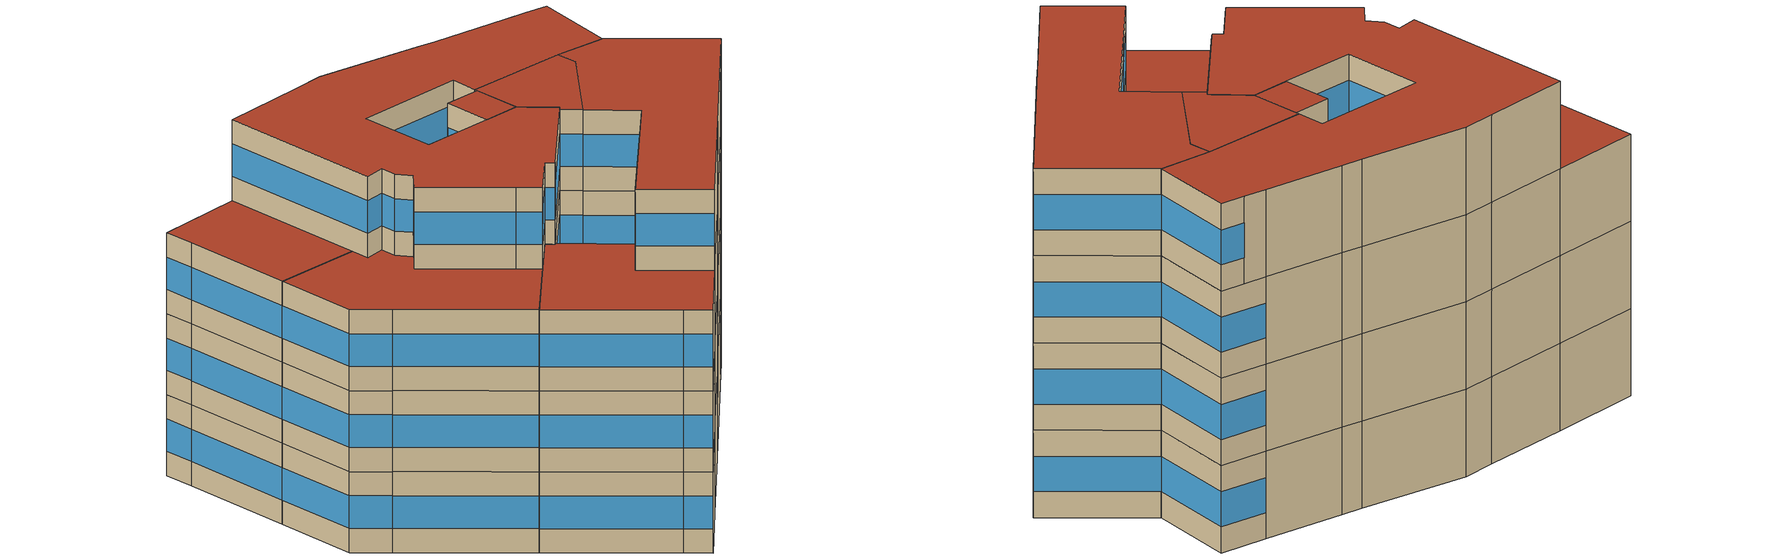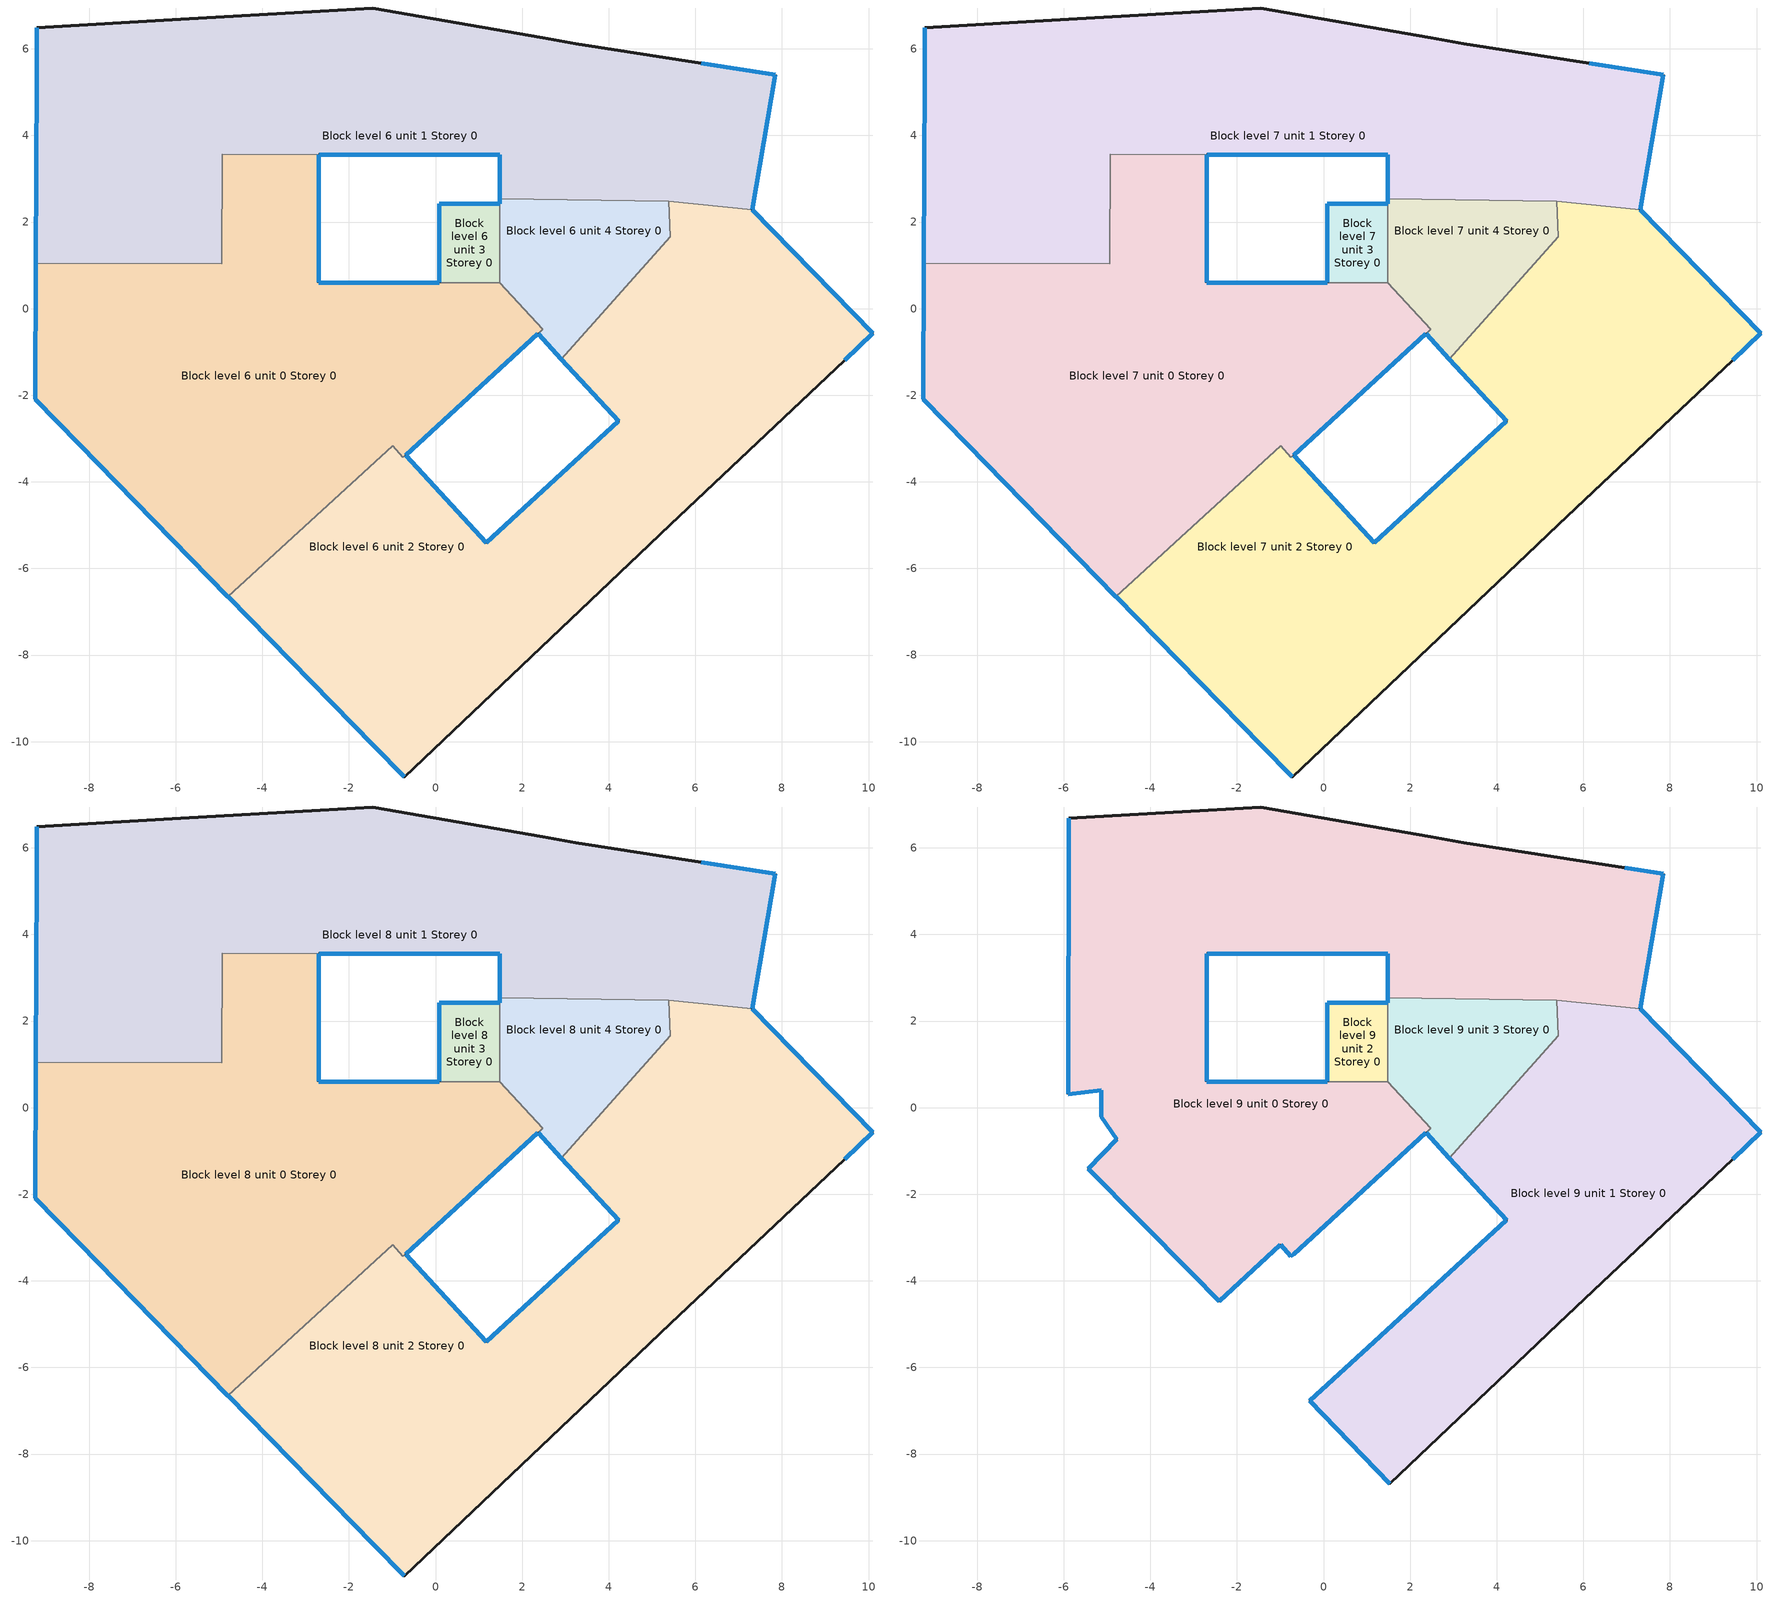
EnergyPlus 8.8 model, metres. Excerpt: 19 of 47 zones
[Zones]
Block level 6 unit 0 Storey 0
 floor outside (Project Floor): 1.49,0.6 2.48,-0.48 2.37,-0.58 -0.69,-3.39 -0.75,-3.44 -0.99,-3.17 -4.79,-6.66 -8.23,-3.13 -9.24,-2.1 -9.23,1.05 -4.93,1.03 -4.92,3.56 -2.69,3.55 -2.69,0.6 0.09,0.6 z15
 wall outside (Project Partition): -0.69,-3.39 2.37,-0.58 / 0.09,0.6 -2.69,0.6 -2.69,3.55 / -9.23,1.05 -9.24,-2.1 -8.23,-3.13 -4.79,-6.66 z15:18
 wall to Block level 6 unit 2 Storey 0 (Project Partition): -4.79,-6.66 -0.99,-3.17 -0.75,-3.44 -0.69,-3.39 z15:18
 wall to Block level 6 unit 4 Storey 0 (Project Partition): 2.37,-0.58 2.48,-0.48 1.49,0.6 z15:18
 wall to Block level 6 unit 3 Storey 0 (Project Partition): 1.49,0.6 0.09,0.6 z15:18
 wall to Block level 6 unit 1 Storey 0 (Project Partition): -2.69,3.55 -4.92,3.56 -4.93,1.03 -9.23,1.05 z15:18
 window (Project External Window): -0.69,-3.39 2.36,-0.58 / 0.08,0.6 -2.69,0.6 / -2.69,0.61 -2.69,3.55 / -9.23,1.05 -9.24,-2.09 / -9.24,-2.1 -8.23,-3.13 / -8.23,-3.13 -4.8,-6.65 z15.9:17.1
 roof outside (Project Flat Roof): -0.69,-3.39 2.37,-0.58 2.48,-0.48 1.49,0.6 0.09,0.6 -2.69,0.6 -2.69,3.55 -4.92,3.56 -4.93,1.03 -9.23,1.05 -9.24,-2.1 -8.23,-3.13 -4.79,-6.66 -0.99,-3.17 -0.75,-3.44 z18
Block level 6 unit 1 Storey 0
 floor outside (Project Floor): 7.85,5.4 7.32,2.28 5.39,2.48 1.49,2.54 1.49,3.55 -2.69,3.55 -4.92,3.56 -4.93,1.03 -9.23,1.05 -9.21,5.35 -9.21,6.48 -5.88,6.68 -2.66,6.87 -1.45,6.94 2.48,6.25 3.24,6.12 6.14,5.66 z15
 wall outside (Project Partition): -2.69,3.55 1.49,3.55 1.49,2.54 / 7.32,2.28 7.85,5.4 6.14,5.66 3.24,6.12 2.48,6.25 -1.45,6.94 -2.66,6.87 -5.88,6.68 -9.21,6.48 -9.21,5.35 -9.23,1.05 z15:18
 wall to Block level 6 unit 4 Storey 0 (Project Partition): 1.49,2.54 5.39,2.48 z15:18
 wall to Block level 6 unit 2 Storey 0 (Project Partition): 5.39,2.48 7.32,2.28 z15:18
 window (Project External Window): -2.69,3.55 1.48,3.55 / 1.49,3.55 1.49,2.54 / 7.32,2.29 7.85,5.4 / 7.85,5.4 6.14,5.66 / -9.21,6.48 -9.21,5.35 / -9.21,5.35 -9.23,1.06 z15.9:17.1
 roof outside (Project Flat Roof): 7.32,2.28 7.85,5.4 6.14,5.66 3.24,6.12 2.48,6.25 -1.45,6.94 -2.66,6.87 -5.88,6.68 -9.21,6.48 -9.21,5.35 -9.23,1.05 -4.93,1.03 -4.92,3.56 -2.69,3.55 1.49,3.55 1.49,2.54 5.39,2.48 z18
Block level 6 unit 2 Storey 0
 floor outside (Project Floor): 7.32,2.28 10.1,-0.57 9.45,-1.19 5.43,-5 4.71,-5.68 1.53,-8.69 -0.72,-10.82 -1.42,-10.1 -4.79,-6.66 -0.99,-3.17 -0.75,-3.44 -0.69,-3.39 1.17,-5.41 4.23,-2.6 2.91,-1.17 5.42,1.66 5.39,2.48 z15
 wall outside (Project Partition): -4.79,-6.66 -1.42,-10.1 -0.72,-10.82 1.53,-8.69 4.71,-5.68 5.43,-5 9.45,-1.19 10.1,-0.57 7.32,2.28 / 2.91,-1.17 4.23,-2.6 1.17,-5.41 -0.69,-3.39 z15:18
 wall to Block level 6 unit 4 Storey 0 (Project Partition): 5.39,2.48 5.42,1.66 2.91,-1.17 z15:18
 window (Project External Window): -4.79,-6.66 -1.43,-10.09 / -1.42,-10.1 -0.72,-10.82 / 9.45,-1.19 10.1,-0.57 / 10.09,-0.56 7.32,2.28 / 2.91,-1.17 4.23,-2.6 / 4.22,-2.6 1.17,-5.41 / 1.17,-5.41 -0.69,-3.39 z15.9:17.1
 roof outside (Project Flat Roof): 4.71,-5.68 5.43,-5 9.45,-1.19 10.1,-0.57 7.32,2.28 5.39,2.48 5.42,1.66 2.91,-1.17 4.23,-2.6 1.17,-5.41 -0.69,-3.39 -0.75,-3.44 -0.99,-3.17 -4.79,-6.66 -1.42,-10.1 -0.72,-10.82 1.53,-8.69 z18
Block level 6 unit 3 Storey 0
 floor outside (Project Floor): 1.49,2.42 1.49,0.6 0.09,0.6 0.09,2.42 z15
 wall outside (Project Partition): 1.49,2.42 0.09,2.42 0.09,0.6 z15:18
 wall to Block level 6 unit 4 Storey 0 (Project Partition): 1.49,0.6 1.49,2.42 z15:18
 window (Project External Window): 1.49,2.42 0.09,2.42 / 0.09,2.42 0.09,0.6 z15.9:17.1
 roof outside (Project Flat Roof): 1.49,0.6 1.49,2.42 0.09,2.42 0.09,0.6 z18
Block level 6 unit 4 Storey 0
 floor outside (Project Floor): 5.39,2.48 5.42,1.66 2.91,-1.17 2.37,-0.58 2.48,-0.48 1.49,0.6 1.49,2.42 1.49,2.54 z15
 wall outside (Project Partition): 2.37,-0.58 2.91,-1.17 / 1.49,2.54 1.49,2.42 z15:18
 window (Project External Window): 2.37,-0.58 2.91,-1.17 / 1.49,2.54 1.49,2.42 z15.9:17.1
 roof outside (Project Flat Roof): 2.91,-1.17 5.42,1.66 5.39,2.48 1.49,2.54 1.49,2.42 1.49,0.6 2.48,-0.48 2.37,-0.58 z18
Block level 7 unit 0 Storey 0
 floor outside (Project Floor): 1.49,0.6 2.48,-0.48 2.37,-0.58 -0.69,-3.39 -0.75,-3.44 -0.99,-3.17 -4.79,-6.66 -8.23,-3.13 -9.24,-2.1 -9.23,1.05 -4.93,1.03 -4.92,3.56 -2.69,3.55 -2.69,0.6 0.09,0.6 z18
 wall outside (Project Partition): -0.69,-3.39 2.37,-0.58 / 0.09,0.6 -2.69,0.6 -2.69,3.55 / -9.23,1.05 -9.24,-2.1 -8.23,-3.13 -4.79,-6.66 z18:21
 wall to Block level 7 unit 2 Storey 0 (Project Partition): -4.79,-6.66 -0.99,-3.17 -0.75,-3.44 -0.69,-3.39 z18:21
 wall to Block level 7 unit 4 Storey 0 (Project Partition): 2.37,-0.58 2.48,-0.48 1.49,0.6 z18:21
 wall to Block level 7 unit 3 Storey 0 (Project Partition): 1.49,0.6 0.09,0.6 z18:21
 wall to Block level 7 unit 1 Storey 0 (Project Partition): -2.69,3.55 -4.92,3.56 -4.93,1.03 -9.23,1.05 z18:21
 window (Project External Window): -0.69,-3.39 2.36,-0.58 / 0.08,0.6 -2.69,0.6 / -2.69,0.61 -2.69,3.55 / -9.23,1.05 -9.24,-2.09 / -9.24,-2.1 -8.23,-3.13 / -8.23,-3.13 -4.8,-6.65 z18.9:20.1
 roof outside (Project Flat Roof): -0.69,-3.39 2.37,-0.58 2.48,-0.48 1.49,0.6 0.09,0.6 -2.69,0.6 -2.69,3.55 -4.92,3.56 -4.93,1.03 -9.23,1.05 -9.24,-2.1 -8.23,-3.13 -4.79,-6.66 -0.99,-3.17 -0.75,-3.44 z21
Block level 7 unit 1 Storey 0
 floor outside (Project Floor): 7.85,5.4 7.32,2.28 5.39,2.48 1.49,2.54 1.49,3.55 -2.69,3.55 -4.92,3.56 -4.93,1.03 -9.23,1.05 -9.21,5.35 -9.21,6.48 -5.88,6.68 -2.66,6.87 -1.45,6.94 2.48,6.25 3.24,6.12 6.14,5.66 z18
 wall outside (Project Partition): -2.69,3.55 1.49,3.55 1.49,2.54 / 7.32,2.28 7.85,5.4 6.14,5.66 3.24,6.12 2.48,6.25 -1.45,6.94 -2.66,6.87 -5.88,6.68 -9.21,6.48 -9.21,5.35 -9.23,1.05 z18:21
 wall to Block level 7 unit 4 Storey 0 (Project Partition): 1.49,2.54 5.39,2.48 z18:21
 wall to Block level 7 unit 2 Storey 0 (Project Partition): 5.39,2.48 7.32,2.28 z18:21
 window (Project External Window): -2.69,3.55 1.48,3.55 / 1.49,3.55 1.49,2.54 / 7.32,2.29 7.85,5.4 / 7.85,5.4 6.14,5.66 / -9.21,6.48 -9.21,5.35 / -9.21,5.35 -9.23,1.06 z18.9:20.1
 roof outside (Project Flat Roof): 7.32,2.28 7.85,5.4 6.14,5.66 3.24,6.12 2.48,6.25 -1.45,6.94 -2.66,6.87 -5.88,6.68 -9.21,6.48 -9.21,5.35 -9.23,1.05 -4.93,1.03 -4.92,3.56 -2.69,3.55 1.49,3.55 1.49,2.54 5.39,2.48 z21
Block level 7 unit 2 Storey 0
 floor outside (Project Floor): 7.32,2.28 10.1,-0.57 9.45,-1.19 5.43,-5 4.71,-5.68 1.53,-8.69 -0.72,-10.82 -1.42,-10.1 -4.79,-6.66 -0.99,-3.17 -0.75,-3.44 -0.69,-3.39 1.17,-5.41 4.23,-2.6 2.91,-1.17 5.42,1.66 5.39,2.48 z18
 wall outside (Project Partition): -4.79,-6.66 -1.42,-10.1 -0.72,-10.82 1.53,-8.69 4.71,-5.68 5.43,-5 9.45,-1.19 10.1,-0.57 7.32,2.28 / 2.91,-1.17 4.23,-2.6 1.17,-5.41 -0.69,-3.39 z18:21
 wall to Block level 7 unit 4 Storey 0 (Project Partition): 5.39,2.48 5.42,1.66 2.91,-1.17 z18:21
 window (Project External Window): -4.79,-6.66 -1.43,-10.09 / -1.42,-10.1 -0.72,-10.82 / 9.45,-1.19 10.1,-0.57 / 10.09,-0.56 7.32,2.28 / 2.91,-1.17 4.23,-2.6 / 4.22,-2.6 1.17,-5.41 / 1.17,-5.41 -0.69,-3.39 z18.9:20.1
 roof outside (Project Flat Roof): 4.71,-5.68 5.43,-5 9.45,-1.19 10.1,-0.57 7.32,2.28 5.39,2.48 5.42,1.66 2.91,-1.17 4.23,-2.6 1.17,-5.41 -0.69,-3.39 -0.75,-3.44 -0.99,-3.17 -4.79,-6.66 -1.42,-10.1 -0.72,-10.82 1.53,-8.69 z21
Block level 7 unit 3 Storey 0
 floor outside (Project Floor): 1.49,2.42 1.49,0.6 0.09,0.6 0.09,2.42 z18
 wall outside (Project Partition): 1.49,2.42 0.09,2.42 0.09,0.6 z18:21
 wall to Block level 7 unit 4 Storey 0 (Project Partition): 1.49,0.6 1.49,2.42 z18:21
 window (Project External Window): 1.49,2.42 0.09,2.42 / 0.09,2.42 0.09,0.6 z18.9:20.1
 roof outside (Project Flat Roof): 1.49,0.6 1.49,2.42 0.09,2.42 0.09,0.6 z21
Block level 7 unit 4 Storey 0
 floor outside (Project Floor): 5.39,2.48 5.42,1.66 2.91,-1.17 2.37,-0.58 2.48,-0.48 1.49,0.6 1.49,2.42 1.49,2.54 z18
 wall outside (Project Partition): 2.37,-0.58 2.91,-1.17 / 1.49,2.54 1.49,2.42 z18:21
 window (Project External Window): 2.37,-0.58 2.91,-1.17 / 1.49,2.54 1.49,2.42 z18.9:20.1
 roof outside (Project Flat Roof): 2.91,-1.17 5.42,1.66 5.39,2.48 1.49,2.54 1.49,2.42 1.49,0.6 2.48,-0.48 2.37,-0.58 z21
Block level 8 unit 0 Storey 0
 floor outside (Project Floor): 1.49,0.6 2.48,-0.48 2.37,-0.58 -0.69,-3.39 -0.75,-3.44 -0.99,-3.17 -4.79,-6.66 -8.23,-3.13 -9.24,-2.1 -9.23,1.05 -4.93,1.03 -4.92,3.56 -2.69,3.55 -2.69,0.6 0.09,0.6 z21
 wall outside (Project Partition): -0.69,-3.39 2.37,-0.58 / 0.09,0.6 -2.69,0.6 -2.69,3.55 / -9.23,1.05 -9.24,-2.1 -8.23,-3.13 -4.79,-6.66 z21:24
 wall to Block level 8 unit 2 Storey 0 (Project Partition): -4.79,-6.66 -0.99,-3.17 -0.75,-3.44 -0.69,-3.39 z21:24
 wall to Block level 8 unit 4 Storey 0 (Project Partition): 2.37,-0.58 2.48,-0.48 1.49,0.6 z21:24
 wall to Block level 8 unit 3 Storey 0 (Project Partition): 1.49,0.6 0.09,0.6 z21:24
 wall to Block level 8 unit 1 Storey 0 (Project Partition): -2.69,3.55 -4.92,3.56 -4.93,1.03 -9.23,1.05 z21:24
 window (Project External Window): -0.69,-3.39 2.36,-0.58 / 0.08,0.6 -2.69,0.6 / -2.69,0.61 -2.69,3.55 / -9.23,1.05 -9.24,-2.09 / -9.24,-2.1 -8.23,-3.13 / -8.23,-3.13 -4.8,-6.65 z21.9:23.1
 roof outside (Project Flat Roof): -0.69,-3.39 2.37,-0.58 2.48,-0.48 1.49,0.6 0.09,0.6 -2.69,0.6 -2.69,3.55 -4.92,3.56 -4.93,1.03 -9.23,1.05 -9.24,-2.1 -8.23,-3.13 -4.79,-6.66 -0.99,-3.17 -0.75,-3.44 z24
Block level 8 unit 1 Storey 0
 floor outside (Project Floor): 7.85,5.4 7.32,2.28 5.39,2.48 1.49,2.54 1.49,3.55 -2.69,3.55 -4.92,3.56 -4.93,1.03 -9.23,1.05 -9.21,5.35 -9.21,6.48 -5.88,6.68 -2.66,6.87 -1.45,6.94 2.48,6.25 3.24,6.12 6.14,5.66 z21
 wall outside (Project Partition): -2.69,3.55 1.49,3.55 1.49,2.54 / 7.32,2.28 7.85,5.4 6.14,5.66 3.24,6.12 2.48,6.25 -1.45,6.94 -2.66,6.87 -5.88,6.68 -9.21,6.48 -9.21,5.35 -9.23,1.05 z21:24
 wall to Block level 8 unit 4 Storey 0 (Project Partition): 1.49,2.54 5.39,2.48 z21:24
 wall to Block level 8 unit 2 Storey 0 (Project Partition): 5.39,2.48 7.32,2.28 z21:24
 window (Project External Window): -2.69,3.55 1.48,3.55 / 1.49,3.55 1.49,2.54 / 7.32,2.29 7.85,5.4 / 7.85,5.4 6.14,5.66 / -9.21,6.48 -9.21,5.35 / -9.21,5.35 -9.23,1.06 z21.9:23.1
 roof outside (Project Flat Roof): 7.32,2.28 7.85,5.4 6.14,5.66 3.24,6.12 2.48,6.25 -1.45,6.94 -2.66,6.87 -5.88,6.68 -9.21,6.48 -9.21,5.35 -9.23,1.05 -4.93,1.03 -4.92,3.56 -2.69,3.55 1.49,3.55 1.49,2.54 5.39,2.48 z24
Block level 8 unit 2 Storey 0
 floor outside (Project Floor): 7.32,2.28 10.1,-0.57 9.45,-1.19 5.43,-5 4.71,-5.68 1.53,-8.69 -0.72,-10.82 -1.42,-10.1 -4.79,-6.66 -0.99,-3.17 -0.75,-3.44 -0.69,-3.39 1.17,-5.41 4.23,-2.6 2.91,-1.17 5.42,1.66 5.39,2.48 z21
 wall outside (Project Partition): -4.79,-6.66 -1.42,-10.1 -0.72,-10.82 1.53,-8.69 4.71,-5.68 5.43,-5 9.45,-1.19 10.1,-0.57 7.32,2.28 / 2.91,-1.17 4.23,-2.6 1.17,-5.41 -0.69,-3.39 z21:24
 wall to Block level 8 unit 4 Storey 0 (Project Partition): 5.39,2.48 5.42,1.66 2.91,-1.17 z21:24
 window (Project External Window): -4.79,-6.66 -1.43,-10.09 / -1.42,-10.1 -0.72,-10.82 / 9.45,-1.19 10.1,-0.57 / 10.09,-0.56 7.32,2.28 / 2.91,-1.17 4.23,-2.6 / 4.22,-2.6 1.17,-5.41 / 1.17,-5.41 -0.69,-3.39 z21.9:23.1
 roof outside (Project Flat Roof): 4.71,-5.68 5.43,-5 9.45,-1.19 10.1,-0.57 7.32,2.28 5.39,2.48 5.42,1.66 2.91,-1.17 4.23,-2.6 1.17,-5.41 -0.69,-3.39 -0.75,-3.44 -0.99,-3.17 -4.79,-6.66 -1.42,-10.1 -0.72,-10.82 1.53,-8.69 z24
Block level 8 unit 3 Storey 0
 floor outside (Project Floor): 1.49,2.42 1.49,0.6 0.09,0.6 0.09,2.42 z21
 wall outside (Project Partition): 1.49,2.42 0.09,2.42 0.09,0.6 z21:24
 wall to Block level 8 unit 4 Storey 0 (Project Partition): 1.49,0.6 1.49,2.42 z21:24
 window (Project External Window): 1.49,2.42 0.09,2.42 / 0.09,2.42 0.09,0.6 z21.9:23.1
 roof outside (Project Flat Roof): 1.49,0.6 1.49,2.42 0.09,2.42 0.09,0.6 z24
Block level 8 unit 4 Storey 0
 floor outside (Project Floor): 5.39,2.48 5.42,1.66 2.91,-1.17 2.37,-0.58 2.48,-0.48 1.49,0.6 1.49,2.42 1.49,2.54 z21
 wall outside (Project Partition): 2.37,-0.58 2.91,-1.17 / 1.49,2.54 1.49,2.42 z21:24
 window (Project External Window): 2.37,-0.58 2.91,-1.17 / 1.49,2.54 1.49,2.42 z21.9:23.1
 roof outside (Project Flat Roof): 2.91,-1.17 5.42,1.66 5.39,2.48 1.49,2.54 1.49,2.42 1.49,0.6 2.48,-0.48 2.37,-0.58 z24
Block level 9 unit 0 Storey 0
 floor outside (Project Floor): 7.85,5.4 7.32,2.28 5.39,2.48 1.49,2.54 1.49,3.55 -2.69,3.55 -2.69,0.6 0.09,0.6 1.49,0.6 2.48,-0.48 2.37,-0.58 -0.69,-3.39 -0.75,-3.44 -0.99,-3.17 -2.41,-4.48 -3.04,-3.83 -5.43,-1.41 -4.77,-0.73 -5.13,-0.21 -5.13,0.4 -5.89,0.31 -5.88,6.68 -2.66,6.87 -1.45,6.94 2.48,6.25 3.24,6.12 6.14,5.66 6.96,5.54 z24
 wall outside (Project Partition): 0.09,0.6 -2.69,0.6 -2.69,3.55 1.49,3.55 1.49,2.54 / 7.32,2.28 7.85,5.4 6.96,5.54 6.14,5.66 3.24,6.12 2.48,6.25 -1.45,6.94 -2.66,6.87 -5.88,6.68 -5.89,0.31 -5.13,0.4 -5.13,-0.21 -4.77,-0.73 -5.43,-1.41 -3.04,-3.83 -2.41,-4.48 -0.99,-3.17 -0.75,-3.44 -0.69,-3.39 2.37,-0.58 z24:27
 wall to Block level 9 unit 3 Storey 0 (Project Partition): 2.37,-0.58 2.48,-0.48 1.49,0.6 / 1.49,2.54 5.39,2.48 z24:27
 wall to Block level 9 unit 2 Storey 0 (Project Partition): 1.49,0.6 0.09,0.6 z24:27
 wall to Block level 9 unit 1 Storey 0 (Project Partition): 5.39,2.48 7.32,2.28 z24:27
 window (Project External Window): 0.08,0.6 -2.69,0.6 / -2.69,0.61 -2.69,3.55 / -2.69,3.55 1.48,3.55 / 1.49,3.55 1.49,2.54 / 7.32,2.29 7.85,5.4 / 7.85,5.4 6.96,5.54 / -5.88,6.68 -5.89,0.32 / -5.89,0.31 -5.13,0.4 / -5.13,0.4 -5.13,-0.21 / -5.13,-0.21 -4.77,-0.73 / -4.77,-0.73 -5.43,-1.41 / -5.43,-1.41 -3.04,-3.83 / -3.04,-3.83 -2.41,-4.48 / -2.41,-4.48 -0.99,-3.17 / -0.99,-3.17 -0.75,-3.44 / -0.75,-3.44 -0.69,-3.39 / -0.69,-3.39 2.36,-0.58 z24.9:26.1
 roof outside (Project Flat Roof): 2.48,-0.48 1.49,0.6 0.09,0.6 -2.69,0.6 -2.69,3.55 1.49,3.55 1.49,2.54 5.39,2.48 7.32,2.28 7.85,5.4 6.96,5.54 6.14,5.66 3.24,6.12 2.48,6.25 -1.45,6.94 -2.66,6.87 -5.88,6.68 -5.89,0.31 -5.13,0.4 -5.13,-0.21 -4.77,-0.73 -5.43,-1.41 -3.04,-3.83 -2.41,-4.48 -0.99,-3.17 -0.75,-3.44 -0.69,-3.39 2.37,-0.58 z27
Block level 9 unit 1 Storey 0
 floor outside (Project Floor): 7.32,2.28 10.1,-0.57 9.45,-1.19 5.43,-5 4.71,-5.68 1.53,-8.69 -0.31,-6.77 1.17,-5.41 4.23,-2.6 2.91,-1.17 5.42,1.66 5.39,2.48 z24
 wall outside (Project Partition): 2.91,-1.17 4.23,-2.6 1.17,-5.41 -0.31,-6.77 1.53,-8.69 4.71,-5.68 5.43,-5 9.45,-1.19 10.1,-0.57 7.32,2.28 z24:27
 wall to Block level 9 unit 3 Storey 0 (Project Partition): 5.39,2.48 5.42,1.66 2.91,-1.17 z24:27
 window (Project External Window): 9.45,-1.19 10.1,-0.57 / 10.09,-0.56 7.32,2.28 / 2.91,-1.17 4.23,-2.6 / 4.22,-2.6 1.17,-5.41 / 1.17,-5.41 -0.31,-6.77 / -0.31,-6.77 1.53,-8.69 z24.9:26.1
 roof outside (Project Flat Roof): 5.43,-5 9.45,-1.19 10.1,-0.57 7.32,2.28 5.39,2.48 5.42,1.66 2.91,-1.17 4.23,-2.6 1.17,-5.41 -0.31,-6.77 1.53,-8.69 4.71,-5.68 z27
Block level 9 unit 2 Storey 0
 floor outside (Project Floor): 1.49,2.42 1.49,0.6 0.09,0.6 0.09,2.42 z24
 wall outside (Project Partition): 1.49,2.42 0.09,2.42 0.09,0.6 z24:27
 wall to Block level 9 unit 3 Storey 0 (Project Partition): 1.49,0.6 1.49,2.42 z24:27
 window (Project External Window): 1.49,2.42 0.09,2.42 / 0.09,2.42 0.09,0.6 z24.9:26.1
 roof outside (Project Flat Roof): 1.49,0.6 1.49,2.42 0.09,2.42 0.09,0.6 z27
Block level 9 unit 3 Storey 0
 floor outside (Project Floor): 5.39,2.48 5.42,1.66 2.91,-1.17 2.37,-0.58 2.48,-0.48 1.49,0.6 1.49,2.42 1.49,2.54 z24
 wall outside (Project Partition): 2.37,-0.58 2.91,-1.17 / 1.49,2.54 1.49,2.42 z24:27
 window (Project External Window): 2.37,-0.58 2.91,-1.17 / 1.49,2.54 1.49,2.42 z24.9:26.1
 roof outside (Project Flat Roof): 2.91,-1.17 5.42,1.66 5.39,2.48 1.49,2.54 1.49,2.42 1.49,0.6 2.48,-0.48 2.37,-0.58 z27
[Building]
None: North Axis=0; Terrain=Suburbs; Loads Convergence Tolerance Value=0.04; Temperature Convergence Tolerance Value=0.4; Solar Distribution=FullInteriorAndExterior; Maximum Number of Warmup Days=25; Minimum Number of Warmup Days=6
[Site:Location]
DENVER_STAPLETON_CO_USA_WMO_724690: Latitude=39.77; Longitude=-104.87; Time Zone=-7; Elevation=1611
[SizingPeriod:DesignDay] Day of Month=21; Humidity Condition Type=Wetbulb; Barometric Pressure=83411; Rain Indicator=No; Snow Indicator=No; Daylight Saving Time Indicator=No; Solar Model Indicator=ASHRAEClearSky
Name | Month | Day Type | Maximum DryBulb Temperature | Daily DryBulb Temperature Range | Wetbulb or DewPoint at Maximum DryBulb | Wind Speed | Wind Direction | Sky Clearness
DENVER_STAPLETON Ann Htg 99.6% Condns DB | 12 | WinterDesignDay | -20 | 0 | -20 | 2.3 | 180 | 0
DENVER_STAPLETON Ann Clg .4% Condns DB=>MWB | 7 | SummerDesignDay | 34.1 | 15.2 | 15.8 | 4 | 120 | 1
[MATERIAL]
DefaultMaterial: Roughness=Rough; Thickness=0.1; Conductivity=0.1; Density=1000; Specific Heat=1000; Thermal Absorptance=0.9; Solar Absorptance=0.7; Visible Absorptance=0.7
[WINDOWMATERIAL:SIMPLEGLAZINGSYSTEM]
DefaultGlazing: UFactor=2.7; Solar Heat Gain Coefficient=0.763; Visible Transmittance=0.8
[CONSTRUCTION]
Project Partition; Project Floor; Project Flat Roof: DefaultMaterial
Project External Window: DefaultGlazing
[ZONE] Type=1; Multiplier=1; Ceiling Height=autocalculate; Volume=autocalculate; Floor Area=autocalculate; Part of Total Floor Area=Yes
Block level 9 unit 0 Storey 0; Block level 9 unit 1 Storey 0; Block level 9 unit 2 Storey 0; Block level 9 unit 3 Storey 0; Block level 8 unit 0 Storey 0; Block level 8 unit 1 Storey 0; Block level 8 unit 2 Storey 0; Block level 8 unit 3 Storey 0; Block level 8 unit 4 Storey 0; Block level 7 unit 0 Storey 0; Block level 7 unit 1 Storey 0; Block level 7 unit 2 Storey 0; Block level 7 unit 3 Storey 0; Block level 7 unit 4 Storey 0; Block level 6 unit 0 Storey 0; Block level 6 unit 1 Storey 0; Block level 6 unit 2 Storey 0; Block level 6 unit 3 Storey 0; Block level 6 unit 4 Storey 0
